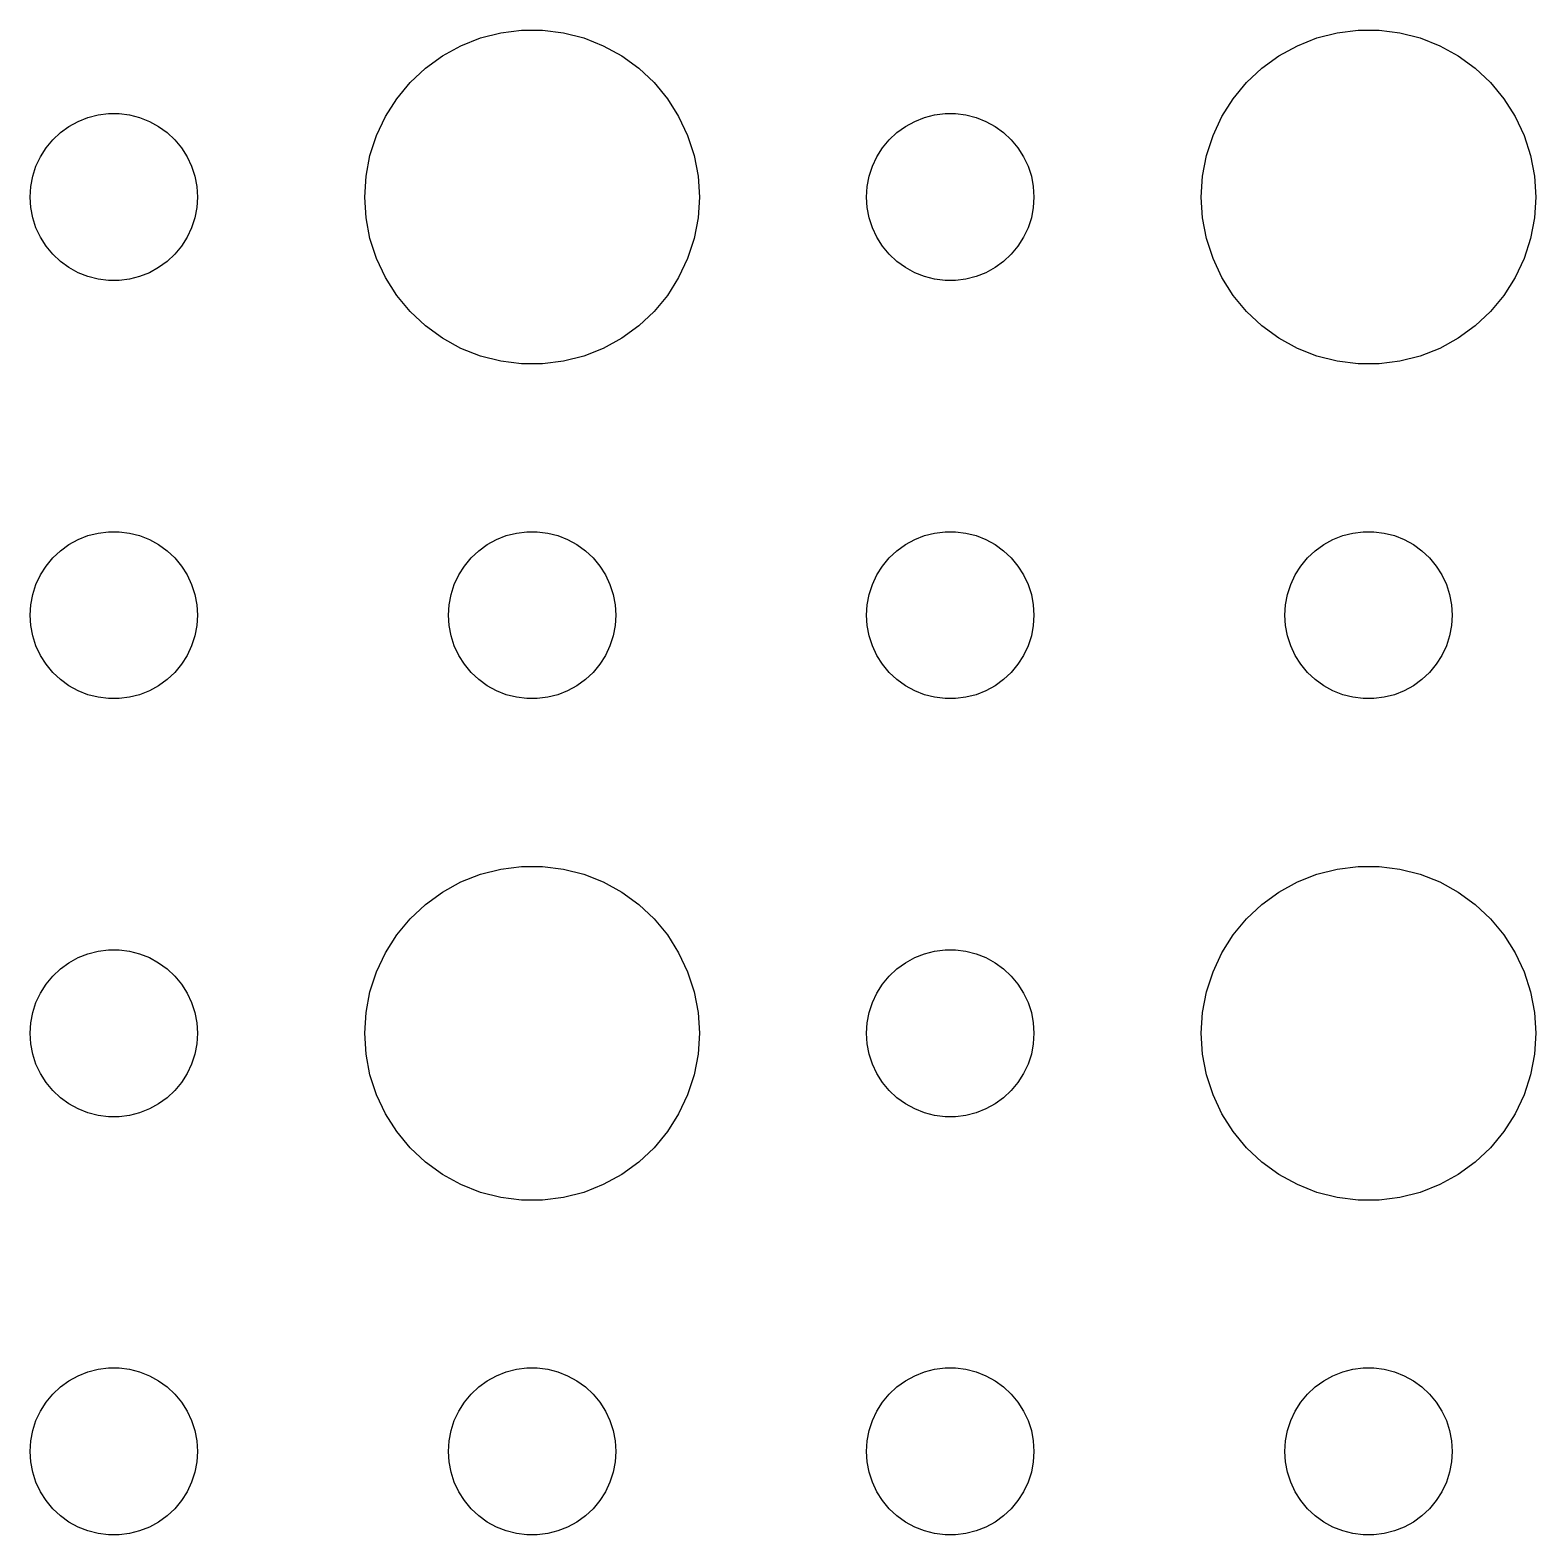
# Model space of a CAD drawing. Header units: metres. Extents: x -127 to 127, y -112 to 112.
# Drawn here: x 66 to 93, y -84 to -57.01 of the extents above; entities that cross this region are included whole.
import ezdxf

# ---------------------------------------------------------------- set-up
doc = ezdxf.new("R2010")
doc.units = ezdxf.units.M

msp = doc.modelspace()

# ---------------------------------------------------------------- linework, layer by layer
for p, q in [((73.7227, -57.2855), (74.073, -57.1468)), ((74.073, -57.1468), (74.4379, -57.0531)), ((74.4379, -57.0531), (74.8116, -57.0059)), ((74.8116, -57.0059), (75.1884, -57.0059)), ((75.1884, -57.0059), (75.5621, -57.0531)), ((75.5621, -57.0531), (75.927, -57.1468)), ((75.927, -57.1468), (76.2773, -57.2855)), ((88.7227, -57.2855), (89.073, -57.1468)), ((89.073, -57.1468), (89.4379, -57.0531)), ((89.4379, -57.0531), (89.8116, -57.0059)), ((89.8116, -57.0059), (90.1884, -57.0059)), ((90.1884, -57.0059), (90.5621, -57.0531)), ((90.5621, -57.0531), (90.927, -57.1468)), ((90.927, -57.1468), (91.2773, -57.2855)), ((73.0877, -57.6885), (73.3925, -57.467)), ((73.3925, -57.467), (73.7227, -57.2855)), ((76.2773, -57.2855), (76.6075, -57.467)), ((76.6075, -57.467), (76.9123, -57.6885)), ((88.0877, -57.6885), (88.3925, -57.467)), ((88.3925, -57.467), (88.7227, -57.2855)), ((91.2773, -57.2855), (91.6075, -57.467)), ((91.6075, -57.467), (91.9123, -57.6885)), ((72.8131, -57.9464), (73.0877, -57.6885)), ((76.9123, -57.6885), (77.1869, -57.9464)), ((87.8131, -57.9464), (88.0877, -57.6885)), ((91.9123, -57.6885), (92.1869, -57.9464)), ((72.573, -58.2366), (72.8131, -57.9464)), ((77.1869, -57.9464), (77.427, -58.2366)), ((87.573, -58.2366), (87.8131, -57.9464)), ((92.1869, -57.9464), (92.427, -58.2366)), ((72.3711, -58.5547), (72.573, -58.2366)), ((77.427, -58.2366), (77.6289, -58.5547)), ((87.3711, -58.5547), (87.573, -58.2366)), ((92.427, -58.2366), (92.6289, -58.5547)), ((66.8613, -58.6428), (67.0365, -58.5734)), ((67.0365, -58.5734), (67.2189, -58.5266)), ((67.2189, -58.5266), (67.4058, -58.503)), ((67.4058, -58.503), (67.5942, -58.503)), ((67.5942, -58.503), (67.7811, -58.5266)), ((67.7811, -58.5266), (67.9635, -58.5734)), ((67.9635, -58.5734), (68.1387, -58.6428)), ((72.2107, -58.8956), (72.3711, -58.5547)), ((77.6289, -58.5547), (77.7893, -58.8956)), ((81.8613, -58.6428), (82.0365, -58.5734)), ((82.0365, -58.5734), (82.2189, -58.5266)), ((82.2189, -58.5266), (82.4058, -58.503)), ((82.4058, -58.503), (82.5942, -58.503)), ((82.5942, -58.503), (82.7811, -58.5266)), ((82.7811, -58.5266), (82.9635, -58.5734)), ((82.9635, -58.5734), (83.1387, -58.6428)), ((87.2107, -58.8956), (87.3711, -58.5547)), ((92.6289, -58.5547), (92.7893, -58.8956)), ((66.4065, -58.9732), (66.5439, -58.8442)), ((66.5439, -58.8442), (66.6963, -58.7335)), ((66.6963, -58.7335), (66.8613, -58.6428)), ((68.1387, -58.6428), (68.3037, -58.7335)), ((68.3037, -58.7335), (68.4561, -58.8442)), ((68.4561, -58.8442), (68.5934, -58.9732)), ((81.4065, -58.9732), (81.5439, -58.8442)), ((81.5439, -58.8442), (81.6963, -58.7335)), ((81.6963, -58.7335), (81.8613, -58.6428)), ((83.1387, -58.6428), (83.3037, -58.7335)), ((83.3037, -58.7335), (83.4561, -58.8442)), ((83.4561, -58.8442), (83.5934, -58.9732)), ((66.1855, -59.2774), (66.2865, -59.1183)), ((66.2865, -59.1183), (66.4065, -58.9732)), ((68.5934, -58.9732), (68.7135, -59.1183)), ((68.7135, -59.1183), (68.8145, -59.2774)), ((72.0943, -59.2539), (72.2107, -58.8956)), ((77.7893, -58.8956), (77.9057, -59.2539)), ((81.1855, -59.2774), (81.2865, -59.1183)), ((81.2865, -59.1183), (81.4065, -58.9732)), ((83.5934, -58.9732), (83.7135, -59.1183)), ((83.7135, -59.1183), (83.8145, -59.2774)), ((87.0943, -59.2539), (87.2107, -58.8956)), ((92.7893, -58.8956), (92.9057, -59.2539)), ((66.1053, -59.4478), (66.1855, -59.2774)), ((68.8145, -59.2774), (68.8947, -59.4478)), ((72.0237, -59.624), (72.0943, -59.2539)), ((77.9057, -59.2539), (77.9763, -59.624)), ((81.1053, -59.4478), (81.1855, -59.2774)), ((83.8145, -59.2774), (83.8947, -59.4478)), ((87.0237, -59.624), (87.0943, -59.2539)), ((92.9057, -59.2539), (92.9763, -59.624)), ((66.0118, -59.812), (66.0471, -59.627)), ((66.0471, -59.627), (66.1053, -59.4478)), ((68.8947, -59.4478), (68.9529, -59.627)), ((68.9529, -59.627), (68.9882, -59.812)), ((72, -60), (72.0237, -59.624)), ((77.9763, -59.624), (78, -60)), ((81.0118, -59.812), (81.0471, -59.627)), ((81.0471, -59.627), (81.1053, -59.4478)), ((83.8947, -59.4478), (83.9529, -59.627)), ((83.9529, -59.627), (83.9882, -59.812)), ((87, -60), (87.0237, -59.624)), ((92.9763, -59.624), (93, -60)), ((66, -60), (66.0118, -59.812)), ((68.9882, -59.812), (69, -60)), ((81, -60), (81.0118, -59.812)), ((83.9882, -59.812), (84, -60)), ((66.0118, -60.188), (66, -60)), ((66.0471, -60.373), (66.0118, -60.188)), ((68.9882, -60.188), (68.9529, -60.373)), ((69, -60), (68.9882, -60.188)), ((72.0237, -60.376), (72, -60)), ((78, -60), (77.9763, -60.376)), ((81.0118, -60.188), (81, -60)), ((81.0471, -60.373), (81.0118, -60.188)), ((83.9882, -60.188), (83.9529, -60.373)), ((84, -60), (83.9882, -60.188)), ((87.0237, -60.376), (87, -60)), ((93, -60), (92.9763, -60.376)), ((66.1053, -60.5522), (66.0471, -60.373)), ((68.9529, -60.373), (68.8947, -60.5522)), ((72.0943, -60.7461), (72.0237, -60.376)), ((77.9763, -60.376), (77.9057, -60.7461)), ((81.1053, -60.5522), (81.0471, -60.373)), ((83.9529, -60.373), (83.8947, -60.5522)), ((87.0943, -60.7461), (87.0237, -60.376)), ((92.9763, -60.376), (92.9057, -60.7461)), ((66.1855, -60.7226), (66.1053, -60.5522)), ((66.2865, -60.8817), (66.1855, -60.7226)), ((68.8145, -60.7226), (68.7135, -60.8817)), ((68.8947, -60.5522), (68.8145, -60.7226)), ((72.2107, -61.1044), (72.0943, -60.7461)), ((77.9057, -60.7461), (77.7893, -61.1044)), ((81.1855, -60.7226), (81.1053, -60.5522)), ((81.2865, -60.8817), (81.1855, -60.7226)), ((83.8145, -60.7226), (83.7135, -60.8817)), ((83.8947, -60.5522), (83.8145, -60.7226)), ((87.2107, -61.1044), (87.0943, -60.7461)), ((92.9057, -60.7461), (92.7893, -61.1044)), ((66.4065, -61.0268), (66.2865, -60.8817)), ((68.7135, -60.8817), (68.5934, -61.0268)), ((81.4065, -61.0268), (81.2865, -60.8817)), ((83.7135, -60.8817), (83.5934, -61.0268)), ((66.5439, -61.1558), (66.4065, -61.0268)), ((66.6963, -61.2665), (66.5439, -61.1558)), ((66.8613, -61.3572), (66.6963, -61.2665)), ((68.3037, -61.2665), (68.1387, -61.3572)), ((68.4561, -61.1558), (68.3037, -61.2665)), ((68.5934, -61.0268), (68.4561, -61.1558)), ((72.3711, -61.4453), (72.2107, -61.1044)), ((77.7893, -61.1044), (77.6289, -61.4453)), ((81.5439, -61.1558), (81.4065, -61.0268)), ((81.6963, -61.2665), (81.5439, -61.1558)), ((81.8613, -61.3572), (81.6963, -61.2665)), ((83.3037, -61.2665), (83.1387, -61.3572)), ((83.4561, -61.1558), (83.3037, -61.2665)), ((83.5934, -61.0268), (83.4561, -61.1558)), ((87.3711, -61.4453), (87.2107, -61.1044)), ((92.7893, -61.1044), (92.6289, -61.4453)), ((67.0365, -61.4266), (66.8613, -61.3572)), ((67.2189, -61.4734), (67.0365, -61.4266)), ((67.4058, -61.497), (67.2189, -61.4734)), ((67.5942, -61.497), (67.4058, -61.497)), ((67.7811, -61.4734), (67.5942, -61.497)), ((67.9635, -61.4266), (67.7811, -61.4734)), ((68.1387, -61.3572), (67.9635, -61.4266)), ((72.573, -61.7634), (72.3711, -61.4453)), ((77.6289, -61.4453), (77.427, -61.7634)), ((82.0365, -61.4266), (81.8613, -61.3572)), ((82.2189, -61.4734), (82.0365, -61.4266)), ((82.4058, -61.497), (82.2189, -61.4734)), ((82.5942, -61.497), (82.4058, -61.497)), ((82.7811, -61.4734), (82.5942, -61.497)), ((82.9635, -61.4266), (82.7811, -61.4734)), ((83.1387, -61.3572), (82.9635, -61.4266)), ((87.573, -61.7634), (87.3711, -61.4453)), ((92.6289, -61.4453), (92.427, -61.7634)), ((72.8131, -62.0536), (72.573, -61.7634)), ((77.427, -61.7634), (77.1869, -62.0536)), ((87.8131, -62.0536), (87.573, -61.7634)), ((92.427, -61.7634), (92.1869, -62.0536)), ((73.0877, -62.3115), (72.8131, -62.0536)), ((77.1869, -62.0536), (76.9123, -62.3115)), ((88.0877, -62.3115), (87.8131, -62.0536)), ((92.1869, -62.0536), (91.9123, -62.3115)), ((73.3925, -62.533), (73.0877, -62.3115)), ((76.9123, -62.3115), (76.6075, -62.533)), ((88.3925, -62.533), (88.0877, -62.3115)), ((91.9123, -62.3115), (91.6075, -62.533)), ((73.7227, -62.7145), (73.3925, -62.533)), ((76.6075, -62.533), (76.2773, -62.7145)), ((88.7227, -62.7145), (88.3925, -62.533)), ((91.6075, -62.533), (91.2773, -62.7145)), ((74.073, -62.8532), (73.7227, -62.7145)), ((74.4379, -62.9469), (74.073, -62.8532)), ((75.927, -62.8532), (75.5621, -62.9469)), ((76.2773, -62.7145), (75.927, -62.8532)), ((89.073, -62.8532), (88.7227, -62.7145)), ((89.4379, -62.9469), (89.073, -62.8532)), ((90.927, -62.8532), (90.5621, -62.9469)), ((91.2773, -62.7145), (90.927, -62.8532)), ((74.8116, -62.9941), (74.4379, -62.9469)), ((75.1884, -62.9941), (74.8116, -62.9941)), ((75.5621, -62.9469), (75.1884, -62.9941)), ((89.8116, -62.9941), (89.4379, -62.9469)), ((90.1884, -62.9941), (89.8116, -62.9941)), ((90.5621, -62.9469), (90.1884, -62.9941)), ((66.6963, -66.2335), (66.8613, -66.1428)), ((66.8613, -66.1428), (67.0365, -66.0734)), ((67.0365, -66.0734), (67.2189, -66.0266)), ((67.2189, -66.0266), (67.4058, -66.003)), ((67.4058, -66.003), (67.5942, -66.003)), ((67.5942, -66.003), (67.7811, -66.0266)), ((67.7811, -66.0266), (67.9635, -66.0734)), ((67.9635, -66.0734), (68.1387, -66.1428)), ((68.1387, -66.1428), (68.3037, -66.2335)), ((74.1963, -66.2335), (74.3613, -66.1428)), ((74.3613, -66.1428), (74.5365, -66.0734)), ((74.5365, -66.0734), (74.7189, -66.0266)), ((74.7189, -66.0266), (74.9058, -66.003)), ((74.9058, -66.003), (75.0942, -66.003)), ((75.0942, -66.003), (75.2811, -66.0266)), ((75.2811, -66.0266), (75.4635, -66.0734)), ((75.4635, -66.0734), (75.6387, -66.1428)), ((75.6387, -66.1428), (75.8037, -66.2335)), ((81.6963, -66.2335), (81.8613, -66.1428)), ((81.8613, -66.1428), (82.0365, -66.0734)), ((82.0365, -66.0734), (82.2189, -66.0266)), ((82.2189, -66.0266), (82.4058, -66.003)), ((82.4058, -66.003), (82.5942, -66.003)), ((82.5942, -66.003), (82.7811, -66.0266)), ((82.7811, -66.0266), (82.9635, -66.0734)), ((82.9635, -66.0734), (83.1387, -66.1428)), ((83.1387, -66.1428), (83.3037, -66.2335)), ((89.1963, -66.2335), (89.3613, -66.1428)), ((89.3613, -66.1428), (89.5365, -66.0734)), ((89.5365, -66.0734), (89.7189, -66.0266)), ((89.7189, -66.0266), (89.9058, -66.003)), ((89.9058, -66.003), (90.0942, -66.003)), ((90.0942, -66.003), (90.2811, -66.0266)), ((90.2811, -66.0266), (90.4635, -66.0734)), ((90.4635, -66.0734), (90.6387, -66.1428)), ((90.6387, -66.1428), (90.8037, -66.2335)), ((66.4065, -66.4732), (66.5439, -66.3442)), ((66.5439, -66.3442), (66.6963, -66.2335)), ((68.3037, -66.2335), (68.4561, -66.3442)), ((68.4561, -66.3442), (68.5934, -66.4732)), ((73.9065, -66.4732), (74.0439, -66.3442)), ((74.0439, -66.3442), (74.1963, -66.2335)), ((75.8037, -66.2335), (75.9561, -66.3442)), ((75.9561, -66.3442), (76.0934, -66.4732)), ((81.4065, -66.4732), (81.5439, -66.3442)), ((81.5439, -66.3442), (81.6963, -66.2335)), ((83.3037, -66.2335), (83.4561, -66.3442)), ((83.4561, -66.3442), (83.5934, -66.4732)), ((88.9065, -66.4732), (89.0439, -66.3442)), ((89.0439, -66.3442), (89.1963, -66.2335)), ((90.8037, -66.2335), (90.9561, -66.3442)), ((90.9561, -66.3442), (91.0934, -66.4732)), ((66.1855, -66.7774), (66.2865, -66.6183)), ((66.2865, -66.6183), (66.4065, -66.4732)), ((68.5934, -66.4732), (68.7135, -66.6183)), ((68.7135, -66.6183), (68.8145, -66.7774)), ((73.6855, -66.7774), (73.7865, -66.6183)), ((73.7865, -66.6183), (73.9065, -66.4732)), ((76.0934, -66.4732), (76.2135, -66.6183)), ((76.2135, -66.6183), (76.3145, -66.7774)), ((81.1855, -66.7774), (81.2865, -66.6183)), ((81.2865, -66.6183), (81.4065, -66.4732)), ((83.5934, -66.4732), (83.7135, -66.6183)), ((83.7135, -66.6183), (83.8145, -66.7774)), ((88.6855, -66.7774), (88.7865, -66.6183)), ((88.7865, -66.6183), (88.9065, -66.4732)), ((91.0934, -66.4732), (91.2135, -66.6183)), ((91.2135, -66.6183), (91.3145, -66.7774)), ((66.0471, -67.127), (66.1053, -66.9478)), ((66.1053, -66.9478), (66.1855, -66.7774)), ((68.8145, -66.7774), (68.8947, -66.9478)), ((68.8947, -66.9478), (68.9529, -67.127)), ((73.5471, -67.127), (73.6053, -66.9478)), ((73.6053, -66.9478), (73.6855, -66.7774)), ((76.3145, -66.7774), (76.3947, -66.9478)), ((76.3947, -66.9478), (76.4529, -67.127)), ((81.0471, -67.127), (81.1053, -66.9478)), ((81.1053, -66.9478), (81.1855, -66.7774)), ((83.8145, -66.7774), (83.8947, -66.9478)), ((83.8947, -66.9478), (83.9529, -67.127)), ((88.5471, -67.127), (88.6053, -66.9478)), ((88.6053, -66.9478), (88.6855, -66.7774)), ((91.3145, -66.7774), (91.3947, -66.9478)), ((91.3947, -66.9478), (91.4529, -67.127)), ((66.0118, -67.312), (66.0471, -67.127)), ((68.9529, -67.127), (68.9882, -67.312)), ((73.5118, -67.312), (73.5471, -67.127)), ((76.4529, -67.127), (76.4882, -67.312)), ((81.0118, -67.312), (81.0471, -67.127)), ((83.9529, -67.127), (83.9882, -67.312)), ((88.5118, -67.312), (88.5471, -67.127)), ((91.4529, -67.127), (91.4882, -67.312)), ((66, -67.5), (66.0118, -67.312)), ((66.0118, -67.688), (66, -67.5)), ((68.9882, -67.312), (69, -67.5)), ((69, -67.5), (68.9882, -67.688)), ((73.5, -67.5), (73.5118, -67.312)), ((73.5118, -67.688), (73.5, -67.5)), ((76.4882, -67.312), (76.5, -67.5)), ((76.5, -67.5), (76.4882, -67.688)), ((81, -67.5), (81.0118, -67.312)), ((81.0118, -67.688), (81, -67.5)), ((83.9882, -67.312), (84, -67.5)), ((84, -67.5), (83.9882, -67.688)), ((88.5, -67.5), (88.5118, -67.312)), ((88.5118, -67.688), (88.5, -67.5)), ((91.4882, -67.312), (91.5, -67.5)), ((91.5, -67.5), (91.4882, -67.688)), ((66.0471, -67.873), (66.0118, -67.688)), ((68.9882, -67.688), (68.9529, -67.873)), ((73.5471, -67.873), (73.5118, -67.688)), ((76.4882, -67.688), (76.4529, -67.873)), ((81.0471, -67.873), (81.0118, -67.688)), ((83.9882, -67.688), (83.9529, -67.873)), ((88.5471, -67.873), (88.5118, -67.688)), ((91.4882, -67.688), (91.4529, -67.873)), ((66.1053, -68.0522), (66.0471, -67.873)), ((68.9529, -67.873), (68.8947, -68.0522)), ((73.6053, -68.0522), (73.5471, -67.873)), ((76.4529, -67.873), (76.3947, -68.0522)), ((81.1053, -68.0522), (81.0471, -67.873)), ((83.9529, -67.873), (83.8947, -68.0522)), ((88.6053, -68.0522), (88.5471, -67.873)), ((91.4529, -67.873), (91.3947, -68.0522)), ((66.1855, -68.2226), (66.1053, -68.0522)), ((66.2865, -68.3817), (66.1855, -68.2226)), ((68.8145, -68.2226), (68.7135, -68.3817)), ((68.8947, -68.0522), (68.8145, -68.2226)), ((73.6855, -68.2226), (73.6053, -68.0522)), ((73.7865, -68.3817), (73.6855, -68.2226)), ((76.3145, -68.2226), (76.2135, -68.3817)), ((76.3947, -68.0522), (76.3145, -68.2226)), ((81.1855, -68.2226), (81.1053, -68.0522)), ((81.2865, -68.3817), (81.1855, -68.2226)), ((83.8145, -68.2226), (83.7135, -68.3817)), ((83.8947, -68.0522), (83.8145, -68.2226)), ((88.6855, -68.2226), (88.6053, -68.0522)), ((88.7865, -68.3817), (88.6855, -68.2226)), ((91.3145, -68.2226), (91.2135, -68.3817)), ((91.3947, -68.0522), (91.3145, -68.2226)), ((66.4065, -68.5268), (66.2865, -68.3817)), ((66.5439, -68.6558), (66.4065, -68.5268)), ((68.5934, -68.5268), (68.4561, -68.6558)), ((68.7135, -68.3817), (68.5934, -68.5268)), ((73.9065, -68.5268), (73.7865, -68.3817)), ((74.0439, -68.6558), (73.9065, -68.5268)), ((76.0934, -68.5268), (75.9561, -68.6558)), ((76.2135, -68.3817), (76.0934, -68.5268)), ((81.4065, -68.5268), (81.2865, -68.3817)), ((81.5439, -68.6558), (81.4065, -68.5268)), ((83.5934, -68.5268), (83.4561, -68.6558)), ((83.7135, -68.3817), (83.5934, -68.5268)), ((88.9065, -68.5268), (88.7865, -68.3817)), ((89.0439, -68.6558), (88.9065, -68.5268)), ((91.0934, -68.5268), (90.9561, -68.6558)), ((91.2135, -68.3817), (91.0934, -68.5268)), ((66.6963, -68.7665), (66.5439, -68.6558)), ((66.8613, -68.8572), (66.6963, -68.7665)), ((68.3037, -68.7665), (68.1387, -68.8572)), ((68.4561, -68.6558), (68.3037, -68.7665)), ((74.1963, -68.7665), (74.0439, -68.6558)), ((74.3613, -68.8572), (74.1963, -68.7665)), ((75.8037, -68.7665), (75.6387, -68.8572)), ((75.9561, -68.6558), (75.8037, -68.7665)), ((81.6963, -68.7665), (81.5439, -68.6558)), ((81.8613, -68.8572), (81.6963, -68.7665)), ((83.3037, -68.7665), (83.1387, -68.8572)), ((83.4561, -68.6558), (83.3037, -68.7665)), ((89.1963, -68.7665), (89.0439, -68.6558)), ((89.3613, -68.8572), (89.1963, -68.7665)), ((90.8037, -68.7665), (90.6387, -68.8572)), ((90.9561, -68.6558), (90.8037, -68.7665)), ((67.0365, -68.9266), (66.8613, -68.8572)), ((67.2189, -68.9734), (67.0365, -68.9266)), ((67.4058, -68.997), (67.2189, -68.9734)), ((67.5942, -68.997), (67.4058, -68.997)), ((67.7811, -68.9734), (67.5942, -68.997)), ((67.9635, -68.9266), (67.7811, -68.9734)), ((68.1387, -68.8572), (67.9635, -68.9266)), ((74.5365, -68.9266), (74.3613, -68.8572)), ((74.7189, -68.9734), (74.5365, -68.9266)), ((74.9058, -68.997), (74.7189, -68.9734)), ((75.0942, -68.997), (74.9058, -68.997)), ((75.2811, -68.9734), (75.0942, -68.997)), ((75.4635, -68.9266), (75.2811, -68.9734)), ((75.6387, -68.8572), (75.4635, -68.9266)), ((82.0365, -68.9266), (81.8613, -68.8572)), ((82.2189, -68.9734), (82.0365, -68.9266)), ((82.4058, -68.997), (82.2189, -68.9734)), ((82.5942, -68.997), (82.4058, -68.997)), ((82.7811, -68.9734), (82.5942, -68.997)), ((82.9635, -68.9266), (82.7811, -68.9734)), ((83.1387, -68.8572), (82.9635, -68.9266)), ((89.5365, -68.9266), (89.3613, -68.8572)), ((89.7189, -68.9734), (89.5365, -68.9266)), ((89.9058, -68.997), (89.7189, -68.9734)), ((90.0942, -68.997), (89.9058, -68.997)), ((90.2811, -68.9734), (90.0942, -68.997)), ((90.4635, -68.9266), (90.2811, -68.9734)), ((90.6387, -68.8572), (90.4635, -68.9266)), ((74.073, -72.1468), (74.4379, -72.0531)), ((74.4379, -72.0531), (74.8116, -72.0059)), ((74.8116, -72.0059), (75.1884, -72.0059)), ((75.1884, -72.0059), (75.5621, -72.0531)), ((75.5621, -72.0531), (75.927, -72.1468)), ((89.073, -72.1468), (89.4379, -72.0531)), ((89.4379, -72.0531), (89.8116, -72.0059)), ((89.8116, -72.0059), (90.1884, -72.0059)), ((90.1884, -72.0059), (90.5621, -72.0531)), ((90.5621, -72.0531), (90.927, -72.1468)), ((73.3925, -72.467), (73.7227, -72.2855)), ((73.7227, -72.2855), (74.073, -72.1468)), ((75.927, -72.1468), (76.2773, -72.2855)), ((76.2773, -72.2855), (76.6075, -72.467)), ((88.3925, -72.467), (88.7227, -72.2855)), ((88.7227, -72.2855), (89.073, -72.1468)), ((90.927, -72.1468), (91.2773, -72.2855)), ((91.2773, -72.2855), (91.6075, -72.467)), ((73.0877, -72.6885), (73.3925, -72.467)), ((76.6075, -72.467), (76.9123, -72.6885)), ((88.0877, -72.6885), (88.3925, -72.467)), ((91.6075, -72.467), (91.9123, -72.6885)), ((72.8131, -72.9464), (73.0877, -72.6885)), ((76.9123, -72.6885), (77.1869, -72.9464)), ((87.8131, -72.9464), (88.0877, -72.6885)), ((91.9123, -72.6885), (92.1869, -72.9464)), ((72.573, -73.2366), (72.8131, -72.9464)), ((77.1869, -72.9464), (77.427, -73.2366)), ((87.573, -73.2366), (87.8131, -72.9464)), ((92.1869, -72.9464), (92.427, -73.2366)), ((72.3711, -73.5547), (72.573, -73.2366)), ((77.427, -73.2366), (77.6289, -73.5547)), ((87.3711, -73.5547), (87.573, -73.2366)), ((92.427, -73.2366), (92.6289, -73.5547)), ((66.6963, -73.7335), (66.8613, -73.6428)), ((66.8613, -73.6428), (67.0365, -73.5734)), ((67.0365, -73.5734), (67.2189, -73.5266)), ((67.2189, -73.5266), (67.4058, -73.503)), ((67.4058, -73.503), (67.5942, -73.503)), ((67.5942, -73.503), (67.7811, -73.5266)), ((67.7811, -73.5266), (67.9635, -73.5734)), ((67.9635, -73.5734), (68.1387, -73.6428)), ((68.1387, -73.6428), (68.3037, -73.7335)), ((72.2107, -73.8956), (72.3711, -73.5547)), ((77.6289, -73.5547), (77.7893, -73.8956)), ((81.6963, -73.7335), (81.8613, -73.6428)), ((81.8613, -73.6428), (82.0365, -73.5734)), ((82.0365, -73.5734), (82.2189, -73.5266)), ((82.2189, -73.5266), (82.4058, -73.503)), ((82.4058, -73.503), (82.5942, -73.503)), ((82.5942, -73.503), (82.7811, -73.5266)), ((82.7811, -73.5266), (82.9635, -73.5734)), ((82.9635, -73.5734), (83.1387, -73.6428)), ((83.1387, -73.6428), (83.3037, -73.7335)), ((87.2107, -73.8956), (87.3711, -73.5547)), ((92.6289, -73.5547), (92.7893, -73.8956)), ((66.2865, -74.1183), (66.4065, -73.9732)), ((66.4065, -73.9732), (66.5439, -73.8442)), ((66.5439, -73.8442), (66.6963, -73.7335)), ((68.3037, -73.7335), (68.4561, -73.8442)), ((68.4561, -73.8442), (68.5934, -73.9732)), ((68.5934, -73.9732), (68.7135, -74.1183)), ((72.0943, -74.2539), (72.2107, -73.8956)), ((77.7893, -73.8956), (77.9057, -74.2539)), ((81.2865, -74.1183), (81.4065, -73.9732)), ((81.4065, -73.9732), (81.5439, -73.8442)), ((81.5439, -73.8442), (81.6963, -73.7335)), ((83.3037, -73.7335), (83.4561, -73.8442)), ((83.4561, -73.8442), (83.5934, -73.9732)), ((83.5934, -73.9732), (83.7135, -74.1183)), ((87.0943, -74.2539), (87.2107, -73.8956)), ((92.7893, -73.8956), (92.9057, -74.2539)), ((66.1855, -74.2774), (66.2865, -74.1183)), ((68.7135, -74.1183), (68.8145, -74.2774)), ((81.1855, -74.2774), (81.2865, -74.1183)), ((83.7135, -74.1183), (83.8145, -74.2774)), ((66.0471, -74.627), (66.1053, -74.4478)), ((66.1053, -74.4478), (66.1855, -74.2774)), ((68.8145, -74.2774), (68.8947, -74.4478)), ((68.8947, -74.4478), (68.9529, -74.627)), ((72.0237, -74.624), (72.0943, -74.2539)), ((77.9057, -74.2539), (77.9763, -74.624)), ((81.0471, -74.627), (81.1053, -74.4478)), ((81.1053, -74.4478), (81.1855, -74.2774)), ((83.8145, -74.2774), (83.8947, -74.4478)), ((83.8947, -74.4478), (83.9529, -74.627)), ((87.0237, -74.624), (87.0943, -74.2539)), ((92.9057, -74.2539), (92.9763, -74.624)), ((66.0118, -74.812), (66.0471, -74.627)), ((68.9529, -74.627), (68.9882, -74.812)), ((72, -75), (72.0237, -74.624)), ((77.9763, -74.624), (78, -75)), ((81.0118, -74.812), (81.0471, -74.627)), ((83.9529, -74.627), (83.9882, -74.812)), ((87, -75), (87.0237, -74.624)), ((92.9763, -74.624), (93, -75)), ((66, -75), (66.0118, -74.812)), ((66.0118, -75.188), (66, -75)), ((68.9882, -74.812), (69, -75)), ((69, -75), (68.9882, -75.188)), ((72.0237, -75.376), (72, -75)), ((78, -75), (77.9763, -75.376)), ((81, -75), (81.0118, -74.812)), ((81.0118, -75.188), (81, -75)), ((83.9882, -74.812), (84, -75)), ((84, -75), (83.9882, -75.188)), ((87.0237, -75.376), (87, -75)), ((93, -75), (92.9763, -75.376)), ((66.0471, -75.373), (66.0118, -75.188)), ((68.9882, -75.188), (68.9529, -75.373)), ((81.0471, -75.373), (81.0118, -75.188)), ((83.9882, -75.188), (83.9529, -75.373)), ((66.1053, -75.5522), (66.0471, -75.373)), ((66.1855, -75.7226), (66.1053, -75.5522)), ((68.8947, -75.5522), (68.8145, -75.7226)), ((68.9529, -75.373), (68.8947, -75.5522)), ((72.0943, -75.7461), (72.0237, -75.376)), ((77.9763, -75.376), (77.9057, -75.7461)), ((81.1053, -75.5522), (81.0471, -75.373)), ((81.1855, -75.7226), (81.1053, -75.5522)), ((83.8947, -75.5522), (83.8145, -75.7226)), ((83.9529, -75.373), (83.8947, -75.5522)), ((87.0943, -75.7461), (87.0237, -75.376)), ((92.9763, -75.376), (92.9057, -75.7461)), ((66.2865, -75.8817), (66.1855, -75.7226)), ((68.8145, -75.7226), (68.7135, -75.8817)), ((72.2107, -76.1044), (72.0943, -75.7461)), ((77.9057, -75.7461), (77.7893, -76.1044)), ((81.2865, -75.8817), (81.1855, -75.7226)), ((83.8145, -75.7226), (83.7135, -75.8817)), ((87.2107, -76.1044), (87.0943, -75.7461)), ((92.9057, -75.7461), (92.7893, -76.1044)), ((66.4065, -76.0268), (66.2865, -75.8817)), ((66.5439, -76.1558), (66.4065, -76.0268)), ((68.5934, -76.0268), (68.4561, -76.1558)), ((68.7135, -75.8817), (68.5934, -76.0268)), ((72.3711, -76.4453), (72.2107, -76.1044)), ((77.7893, -76.1044), (77.6289, -76.4453)), ((81.4065, -76.0268), (81.2865, -75.8817)), ((81.5439, -76.1558), (81.4065, -76.0268)), ((83.5934, -76.0268), (83.4561, -76.1558)), ((83.7135, -75.8817), (83.5934, -76.0268)), ((87.3711, -76.4453), (87.2107, -76.1044)), ((92.7893, -76.1044), (92.6289, -76.4453)), ((66.6963, -76.2665), (66.5439, -76.1558)), ((66.8613, -76.3572), (66.6963, -76.2665)), ((67.0365, -76.4266), (66.8613, -76.3572)), ((68.1387, -76.3572), (67.9635, -76.4266)), ((68.3037, -76.2665), (68.1387, -76.3572)), ((68.4561, -76.1558), (68.3037, -76.2665)), ((81.6963, -76.2665), (81.5439, -76.1558)), ((81.8613, -76.3572), (81.6963, -76.2665)), ((82.0365, -76.4266), (81.8613, -76.3572)), ((83.1387, -76.3572), (82.9635, -76.4266)), ((83.3037, -76.2665), (83.1387, -76.3572)), ((83.4561, -76.1558), (83.3037, -76.2665)), ((67.2189, -76.4734), (67.0365, -76.4266)), ((67.4058, -76.497), (67.2189, -76.4734)), ((67.5942, -76.497), (67.4058, -76.497)), ((67.7811, -76.4734), (67.5942, -76.497)), ((67.9635, -76.4266), (67.7811, -76.4734)), ((72.573, -76.7634), (72.3711, -76.4453)), ((77.6289, -76.4453), (77.427, -76.7634)), ((82.2189, -76.4734), (82.0365, -76.4266)), ((82.4058, -76.497), (82.2189, -76.4734)), ((82.5942, -76.497), (82.4058, -76.497)), ((82.7811, -76.4734), (82.5942, -76.497)), ((82.9635, -76.4266), (82.7811, -76.4734)), ((87.573, -76.7634), (87.3711, -76.4453)), ((92.6289, -76.4453), (92.427, -76.7634)), ((72.8131, -77.0536), (72.573, -76.7634)), ((77.427, -76.7634), (77.1869, -77.0536)), ((87.8131, -77.0536), (87.573, -76.7634)), ((92.427, -76.7634), (92.1869, -77.0536)), ((73.0877, -77.3115), (72.8131, -77.0536)), ((77.1869, -77.0536), (76.9123, -77.3115)), ((88.0877, -77.3115), (87.8131, -77.0536)), ((92.1869, -77.0536), (91.9123, -77.3115)), ((73.3925, -77.533), (73.0877, -77.3115)), ((76.9123, -77.3115), (76.6075, -77.533)), ((88.3925, -77.533), (88.0877, -77.3115)), ((91.9123, -77.3115), (91.6075, -77.533)), ((73.7227, -77.7145), (73.3925, -77.533)), ((74.073, -77.8532), (73.7227, -77.7145)), ((76.2773, -77.7145), (75.927, -77.8532)), ((76.6075, -77.533), (76.2773, -77.7145)), ((88.7227, -77.7145), (88.3925, -77.533)), ((89.073, -77.8532), (88.7227, -77.7145)), ((91.2773, -77.7145), (90.927, -77.8532)), ((91.6075, -77.533), (91.2773, -77.7145)), ((74.4379, -77.9469), (74.073, -77.8532)), ((74.8116, -77.9941), (74.4379, -77.9469)), ((75.1884, -77.9941), (74.8116, -77.9941)), ((75.5621, -77.9469), (75.1884, -77.9941)), ((75.927, -77.8532), (75.5621, -77.9469)), ((89.4379, -77.9469), (89.073, -77.8532)), ((89.8116, -77.9941), (89.4379, -77.9469)), ((90.1884, -77.9941), (89.8116, -77.9941)), ((90.5621, -77.9469), (90.1884, -77.9941)), ((90.927, -77.8532), (90.5621, -77.9469)), ((66.5439, -81.3442), (66.6963, -81.2335)), ((66.6963, -81.2335), (66.8613, -81.1428)), ((66.8613, -81.1428), (67.0365, -81.0734)), ((67.0365, -81.0734), (67.2189, -81.0266)), ((67.2189, -81.0266), (67.4058, -81.003)), ((67.4058, -81.003), (67.5942, -81.003)), ((67.5942, -81.003), (67.7811, -81.0266)), ((67.7811, -81.0266), (67.9635, -81.0734)), ((67.9635, -81.0734), (68.1387, -81.1428)), ((68.1387, -81.1428), (68.3037, -81.2335)), ((68.3037, -81.2335), (68.4561, -81.3442)), ((74.0439, -81.3442), (74.1963, -81.2335)), ((74.1963, -81.2335), (74.3613, -81.1428)), ((74.3613, -81.1428), (74.5365, -81.0734)), ((74.5365, -81.0734), (74.7189, -81.0266)), ((74.7189, -81.0266), (74.9058, -81.003)), ((74.9058, -81.003), (75.0942, -81.003)), ((75.0942, -81.003), (75.2811, -81.0266)), ((75.2811, -81.0266), (75.4635, -81.0734)), ((75.4635, -81.0734), (75.6387, -81.1428)), ((75.6387, -81.1428), (75.8037, -81.2335)), ((75.8037, -81.2335), (75.9561, -81.3442)), ((81.5439, -81.3442), (81.6963, -81.2335)), ((81.6963, -81.2335), (81.8613, -81.1428)), ((81.8613, -81.1428), (82.0365, -81.0734)), ((82.0365, -81.0734), (82.2189, -81.0266)), ((82.2189, -81.0266), (82.4058, -81.003)), ((82.4058, -81.003), (82.5942, -81.003)), ((82.5942, -81.003), (82.7811, -81.0266)), ((82.7811, -81.0266), (82.9635, -81.0734)), ((82.9635, -81.0734), (83.1387, -81.1428)), ((83.1387, -81.1428), (83.3037, -81.2335)), ((83.3037, -81.2335), (83.4561, -81.3442)), ((89.0439, -81.3442), (89.1963, -81.2335)), ((89.1963, -81.2335), (89.3613, -81.1428)), ((89.3613, -81.1428), (89.5365, -81.0734)), ((89.5365, -81.0734), (89.7189, -81.0266)), ((89.7189, -81.0266), (89.9058, -81.003)), ((89.9058, -81.003), (90.0942, -81.003)), ((90.0942, -81.003), (90.2811, -81.0266)), ((90.2811, -81.0266), (90.4635, -81.0734)), ((90.4635, -81.0734), (90.6387, -81.1428)), ((90.6387, -81.1428), (90.8037, -81.2335)), ((90.8037, -81.2335), (90.9561, -81.3442)), ((66.2865, -81.6183), (66.4065, -81.4732)), ((66.4065, -81.4732), (66.5439, -81.3442)), ((68.4561, -81.3442), (68.5934, -81.4732)), ((68.5934, -81.4732), (68.7135, -81.6183)), ((73.7865, -81.6183), (73.9065, -81.4732)), ((73.9065, -81.4732), (74.0439, -81.3442)), ((75.9561, -81.3442), (76.0934, -81.4732)), ((76.0934, -81.4732), (76.2135, -81.6183)), ((81.2865, -81.6183), (81.4065, -81.4732)), ((81.4065, -81.4732), (81.5439, -81.3442)), ((83.4561, -81.3442), (83.5934, -81.4732)), ((83.5934, -81.4732), (83.7135, -81.6183)), ((88.7865, -81.6183), (88.9065, -81.4732)), ((88.9065, -81.4732), (89.0439, -81.3442)), ((90.9561, -81.3442), (91.0934, -81.4732)), ((91.0934, -81.4732), (91.2135, -81.6183)), ((66.1053, -81.9478), (66.1855, -81.7774)), ((66.1855, -81.7774), (66.2865, -81.6183)), ((68.7135, -81.6183), (68.8145, -81.7774)), ((68.8145, -81.7774), (68.8947, -81.9478)), ((73.6053, -81.9478), (73.6855, -81.7774)), ((73.6855, -81.7774), (73.7865, -81.6183)), ((76.2135, -81.6183), (76.3145, -81.7774)), ((76.3145, -81.7774), (76.3947, -81.9478)), ((81.1053, -81.9478), (81.1855, -81.7774)), ((81.1855, -81.7774), (81.2865, -81.6183)), ((83.7135, -81.6183), (83.8145, -81.7774)), ((83.8145, -81.7774), (83.8947, -81.9478)), ((88.6053, -81.9478), (88.6855, -81.7774)), ((88.6855, -81.7774), (88.7865, -81.6183)), ((91.2135, -81.6183), (91.3145, -81.7774)), ((91.3145, -81.7774), (91.3947, -81.9478)), ((66.0471, -82.127), (66.1053, -81.9478)), ((68.8947, -81.9478), (68.9529, -82.127)), ((73.5471, -82.127), (73.6053, -81.9478)), ((76.3947, -81.9478), (76.4529, -82.127)), ((81.0471, -82.127), (81.1053, -81.9478)), ((83.8947, -81.9478), (83.9529, -82.127)), ((88.5471, -82.127), (88.6053, -81.9478)), ((91.3947, -81.9478), (91.4529, -82.127)), ((66, -82.5), (66.0118, -82.312)), ((66.0118, -82.312), (66.0471, -82.127)), ((68.9529, -82.127), (68.9882, -82.312)), ((68.9882, -82.312), (69, -82.5)), ((73.5, -82.5), (73.5118, -82.312)), ((73.5118, -82.312), (73.5471, -82.127)), ((76.4529, -82.127), (76.4882, -82.312)), ((76.4882, -82.312), (76.5, -82.5)), ((81, -82.5), (81.0118, -82.312)), ((81.0118, -82.312), (81.0471, -82.127)), ((83.9529, -82.127), (83.9882, -82.312)), ((83.9882, -82.312), (84, -82.5)), ((88.5, -82.5), (88.5118, -82.312)), ((88.5118, -82.312), (88.5471, -82.127)), ((91.4529, -82.127), (91.4882, -82.312)), ((91.4882, -82.312), (91.5, -82.5)), ((66.0118, -82.688), (66, -82.5)), ((69, -82.5), (68.9882, -82.688)), ((73.5118, -82.688), (73.5, -82.5)), ((76.5, -82.5), (76.4882, -82.688)), ((81.0118, -82.688), (81, -82.5)), ((84, -82.5), (83.9882, -82.688)), ((88.5118, -82.688), (88.5, -82.5)), ((91.5, -82.5), (91.4882, -82.688)), ((66.0471, -82.873), (66.0118, -82.688)), ((66.1053, -83.0522), (66.0471, -82.873)), ((68.9529, -82.873), (68.8947, -83.0522)), ((68.9882, -82.688), (68.9529, -82.873)), ((73.5471, -82.873), (73.5118, -82.688)), ((73.6053, -83.0522), (73.5471, -82.873)), ((76.4529, -82.873), (76.3947, -83.0522)), ((76.4882, -82.688), (76.4529, -82.873)), ((81.0471, -82.873), (81.0118, -82.688)), ((81.1053, -83.0522), (81.0471, -82.873)), ((83.9529, -82.873), (83.8947, -83.0522)), ((83.9882, -82.688), (83.9529, -82.873)), ((88.5471, -82.873), (88.5118, -82.688)), ((88.6053, -83.0522), (88.5471, -82.873)), ((91.4529, -82.873), (91.3947, -83.0522)), ((91.4882, -82.688), (91.4529, -82.873)), ((66.1855, -83.2226), (66.1053, -83.0522)), ((68.8947, -83.0522), (68.8145, -83.2226)), ((73.6855, -83.2226), (73.6053, -83.0522)), ((76.3947, -83.0522), (76.3145, -83.2226)), ((81.1855, -83.2226), (81.1053, -83.0522)), ((83.8947, -83.0522), (83.8145, -83.2226)), ((88.6855, -83.2226), (88.6053, -83.0522)), ((91.3947, -83.0522), (91.3145, -83.2226)), ((66.2865, -83.3817), (66.1855, -83.2226)), ((66.4065, -83.5268), (66.2865, -83.3817)), ((68.7135, -83.3817), (68.5934, -83.5268)), ((68.8145, -83.2226), (68.7135, -83.3817)), ((73.7865, -83.3817), (73.6855, -83.2226)), ((73.9065, -83.5268), (73.7865, -83.3817)), ((76.2135, -83.3817), (76.0934, -83.5268)), ((76.3145, -83.2226), (76.2135, -83.3817)), ((81.2865, -83.3817), (81.1855, -83.2226)), ((81.4065, -83.5268), (81.2865, -83.3817)), ((83.7135, -83.3817), (83.5934, -83.5268)), ((83.8145, -83.2226), (83.7135, -83.3817)), ((88.7865, -83.3817), (88.6855, -83.2226)), ((88.9065, -83.5268), (88.7865, -83.3817)), ((91.2135, -83.3817), (91.0934, -83.5268)), ((91.3145, -83.2226), (91.2135, -83.3817)), ((66.5439, -83.6558), (66.4065, -83.5268)), ((66.6963, -83.7665), (66.5439, -83.6558)), ((68.4561, -83.6558), (68.3037, -83.7665)), ((68.5934, -83.5268), (68.4561, -83.6558)), ((74.0439, -83.6558), (73.9065, -83.5268)), ((74.1963, -83.7665), (74.0439, -83.6558)), ((75.9561, -83.6558), (75.8037, -83.7665)), ((76.0934, -83.5268), (75.9561, -83.6558)), ((81.5439, -83.6558), (81.4065, -83.5268)), ((81.6963, -83.7665), (81.5439, -83.6558)), ((83.4561, -83.6558), (83.3037, -83.7665)), ((83.5934, -83.5268), (83.4561, -83.6558)), ((89.0439, -83.6558), (88.9065, -83.5268)), ((89.1963, -83.7665), (89.0439, -83.6558)), ((90.9561, -83.6558), (90.8037, -83.7665)), ((91.0934, -83.5268), (90.9561, -83.6558)), ((66.8613, -83.8572), (66.6963, -83.7665)), ((67.0365, -83.9266), (66.8613, -83.8572)), ((67.2189, -83.9734), (67.0365, -83.9266)), ((67.9635, -83.9266), (67.7811, -83.9734)), ((68.1387, -83.8572), (67.9635, -83.9266)), ((68.3037, -83.7665), (68.1387, -83.8572)), ((74.3613, -83.8572), (74.1963, -83.7665)), ((74.5365, -83.9266), (74.3613, -83.8572)), ((74.7189, -83.9734), (74.5365, -83.9266)), ((75.4635, -83.9266), (75.2811, -83.9734)), ((75.6387, -83.8572), (75.4635, -83.9266)), ((75.8037, -83.7665), (75.6387, -83.8572)), ((81.8613, -83.8572), (81.6963, -83.7665)), ((82.0365, -83.9266), (81.8613, -83.8572)), ((82.2189, -83.9734), (82.0365, -83.9266)), ((82.9635, -83.9266), (82.7811, -83.9734)), ((83.1387, -83.8572), (82.9635, -83.9266)), ((83.3037, -83.7665), (83.1387, -83.8572)), ((89.3613, -83.8572), (89.1963, -83.7665)), ((89.5365, -83.9266), (89.3613, -83.8572)), ((89.7189, -83.9734), (89.5365, -83.9266)), ((90.4635, -83.9266), (90.2811, -83.9734)), ((90.6387, -83.8572), (90.4635, -83.9266)), ((90.8037, -83.7665), (90.6387, -83.8572)), ((67.4058, -83.997), (67.2189, -83.9734)), ((67.5942, -83.997), (67.4058, -83.997)), ((67.7811, -83.9734), (67.5942, -83.997)), ((74.9058, -83.997), (74.7189, -83.9734)), ((75.0942, -83.997), (74.9058, -83.997)), ((75.2811, -83.9734), (75.0942, -83.997)), ((82.4058, -83.997), (82.2189, -83.9734)), ((82.5942, -83.997), (82.4058, -83.997)), ((82.7811, -83.9734), (82.5942, -83.997)), ((89.9058, -83.997), (89.7189, -83.9734)), ((90.0942, -83.997), (89.9058, -83.997)), ((90.2811, -83.9734), (90.0942, -83.997))]:
    msp.add_line(p, q)

doc.saveas('drawing.dxf')
